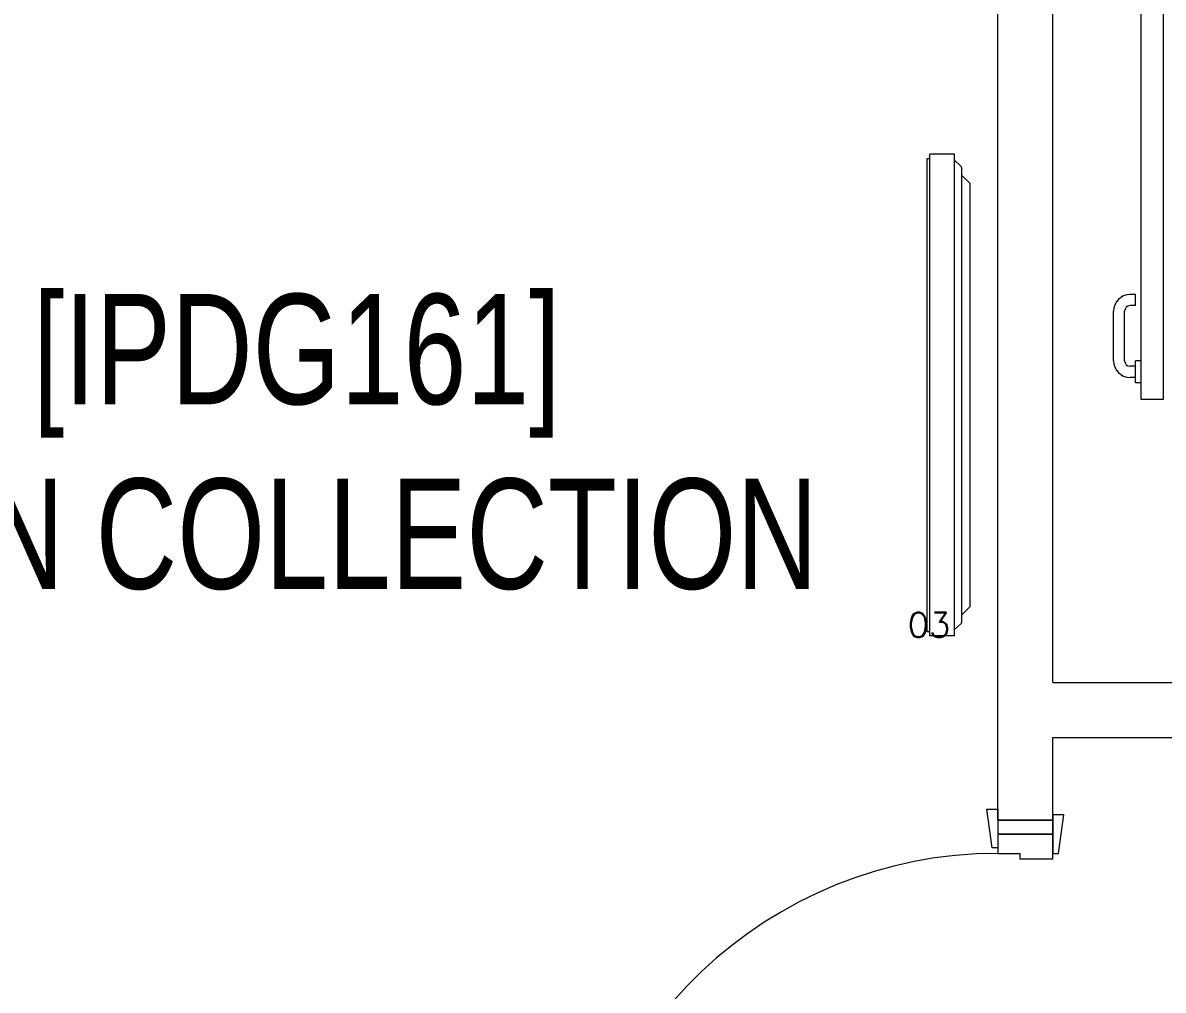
# Model space of a CAD drawing. Header units: millimetres. Extents: x 26027 to 581921, y 7230 to 233891.
# Drawn here: x 528251 to 530319, y 174302 to 176056 of the extents above; entities that cross this region are included whole.
import ezdxf

# ---------------------------------------------------------------- set-up
doc = ezdxf.new("R2010")
doc.units = ezdxf.units.MM
doc.header["$LTSCALE"] = 5
doc.layers.get('0').update_dxf_attribs({"color": 252})
for name, color, linetype, lineweight in [('72_EGR_BASE_TEXT', 252, 'Continuous', 5), ('Medical Equipment and Furniture', 252, 'Continuous', 0), ('Walls', 252, 'Continuous', 5), ('Wooden Joinery', 252, 'Continuous', 5)]:
    doc.layers.add(name, color=color, linetype=linetype, lineweight=lineweight)
doc.styles.add('list_ghTextstyle', font='romans.shx', dxfattribs={"height": 0.25})
doc.styles.add('X3G_ENTITY_2587EA', font='swisscl.ttf', dxfattribs={"height": 200})

# ---------------------------------------------------------------- blocks, each defined once
blk = doc.blocks.new('DM15862C-P')
at = {"lineweight": 0}
for p, q in [((-0.3835, 0), (-0.3983, -0.0149)), ((0.3835, 0), (-0.3835, 0)), ((0.3835, 0), (0.3983, -0.0149)), ((-0.4157, -0.0175), (-0.4256, -0.0287)), ((0.41, -0.0149), (-0.4099, -0.0149)), ((0.4157, -0.0175), (0.4254, -0.0287)), ((-0.4367, -0.0287), (-0.4367, -0.0734)), ((0.4365, -0.0287), (-0.4367, -0.0287)), ((0.4365, -0.0287), (0.4365, -0.0734)), ((0.4365, -0.0734), (-0.4367, -0.0734)), ((-0.4291, -0.078), (-0.4291, -0.0734)), ((0.429, -0.078), (-0.4291, -0.078)), ((0.429, -0.078), (0.429, -0.0734))]:
    blk.add_line(p, q, dxfattribs=at)
for points in [[(-0.4099, -0.0149), (-0.4121, -0.0149), (-0.4141, -0.0158), (-0.4157, -0.0175)], [(0.4157, -0.0175), (0.4141, -0.0158), (0.4121, -0.0149), (0.41, -0.0149)]]:
    blk.add_open_spline(points, degree=3, dxfattribs=at)

msp = doc.modelspace()

# ---------------------------------------------------------------- linework, layer by layer
at = {"layer": 'Walls'}
for p, q in [((530018.6, 174610.3, 0), (530018.6, 176152.3, 0)), ((530118.6, 174860.3, 0), (530118.6, 176152.3, 0)), ((530118.6, 174860.3, 0), (531913.8, 174860.3, 0)), ((530118.6, 174760.3, 0), (532013.8, 174760.3, 0)), ((530118.6, 174610.3, 0), (530118.6, 174760.3, 0)), ((530018.6, 174610.3, 0), (530118.6, 174610.3, 0))]:
    msp.add_line(p, q, dxfattribs=at)
at = {"layer": 'Wooden Joinery'}
for p, q in [((530278.6, 175373.4, 0), (530278.6, 176152.3, 0)), ((530318.6, 176152.3, 0), (530318.6, 175373.4, 0)), ((530268.6, 175563.4, 0), (530258.6, 175563.4, 0)), ((530268.6, 175543.4, 0), (530268.6, 175563.4, 0)), ((530228.6, 175443.4, 0), (530228.6, 175533.4, 0)), ((530248.6, 175443.4, 0), (530248.6, 175533.4, 0)), ((530268.6, 175543.4, 0), (530258.6, 175543.4, 0)), ((530268.6, 175433.4, 0), (530258.6, 175433.4, 0)), ((530268.6, 175403.4, 0), (530268.6, 175443.4, 0)), ((530278.6, 175443.4, 0), (530268.6, 175443.4, 0)), ((530268.6, 175413.4, 0), (530258.6, 175413.4, 0)), ((530278.6, 175403.4, 0), (530268.6, 175403.4, 0)), ((530318.6, 175373.4, 0), (530278.6, 175373.4, 0))]:
    msp.add_line(p, q, dxfattribs=at)
at = {"layer": 'Wooden Joinery', "elevation": 0}
for points in [[(530018.6, 174560.3), (530008.6, 174560.3), (529998.6, 174630.3), (530018.6, 174630.3)], [(530118.6, 174550.3), (530128.6, 174550.3), (530138.6, 174620.3), (530118.6, 174620.3)]]:
    msp.add_lwpolyline(points, close=True, dxfattribs=at)
for points in [[(530018.6, 174585.3), (530118.6, 174585.3), (530118.6, 174610.3), (530018.6, 174610.3), (530018.6, 174585.3)], [(530018.6, 174585.3), (530018.6, 174550.3), (530058.6, 174550.3), (530058.6, 174540.3), (530118.6, 174540.3), (530118.6, 174585.3), (530018.6, 174585.3)]]:
    msp.add_lwpolyline(points, dxfattribs=at)
at = {"layer": 'Wooden Joinery'}
for centre, radius, start, end in [((530258.6, 175533.4, 0), 30, 90, 180), ((530258.6, 175533.4, 0), 10, 90, 180), ((530258.6, 175443.4, 0), 30, 180, 270), ((530258.6, 175443.4, 0), 10, 180, 270), ((530018.6, 173770.3, 0), 780, 90, 177.0603)]:
    msp.add_arc(centre, radius, start, end, dxfattribs=at)

# ---------------------------------------------------------------- block references
at = {"layer": 'Medical Equipment and Furniture', "xscale": 1000, "yscale": 1000, "zscale": 1000, "rotation": 270}
msp.add_blockref('DM15862C-P', (529968.6, 175381.3, 0), dxfattribs=at)

# ---------------------------------------------------------------- texts
at = {"layer": '72_EGR_BASE_TEXT', "char_height": 200, "attachment_point": 2, "style": 'X3G_ENTITY_2587EA'}
for s, insert in [('[IPDG161]', (528747.4, 175564.6)), ('SEMEN COLLECTION', (528644.7, 175229.9))]:
    msp.add_mtext(s, dxfattribs=dict(at, insert=insert))
at = {"layer": 'Medical Equipment and Furniture', "insert": (529894, 174987, 0), "char_height": 45, "attachment_point": 2, "style": 'list_ghTextstyle'}
msp.add_mtext('03', dxfattribs=at)

doc.saveas('drawing.dxf')
